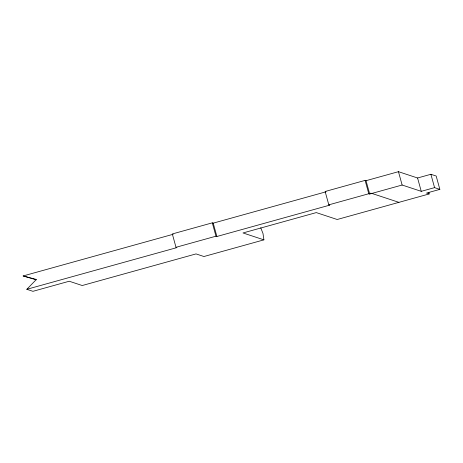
<?xml version="1.0" encoding="UTF-8"?>
<svg xmlns="http://www.w3.org/2000/svg" width="463" height="463" viewBox="0 0 463 463"><rect width="100%" height="100%" fill="white"/><g stroke="black" fill="none" stroke-linecap="round" stroke-linejoin="round"><path stroke-width="0.69" d="M260.738 227.779L262.99 233.485L263.916 239.857L203.946 256.519L196.028 253.909L82.229 285.526L69.23 281.238L32.948 291.32L26.825 289.3L36.369 279.461L23.15 275.954L173.231 234.255M326.045 191.798L213.211 223.149L212.303 222.848L172.323 233.954L175.998 247.3L176.912 247.601L26.825 289.3M428.958 192.533L429.16 193.945L426.521 193.077L439.85 189.373L436.175 176.027L430.897 174.285L417.574 177.989L398.452 171.68L366.025 180.692L365.11 180.391L325.136 191.497L328.811 204.849L329.72 205.144L216.887 236.495L215.978 236.194L175.998 247.3M328.811 204.849L370.979 193.129M365.11 180.391L368.791 193.737L369.7 194.038L402.127 185.026L421.249 191.335L434.572 187.631L439.85 189.373M429.16 193.945L337.191 219.497L316.281 212.598L243 232.958L263.916 239.857M36.23 279.82L23.15 275.954M371.887 193.43L398.927 202.348M430.897 174.285L434.572 187.631M417.574 177.989L421.249 191.335M398.452 171.68L402.127 185.026M366.025 180.692L369.7 194.038M213.211 223.149L216.887 236.495M212.303 222.848L215.978 236.194"/></g></svg>
